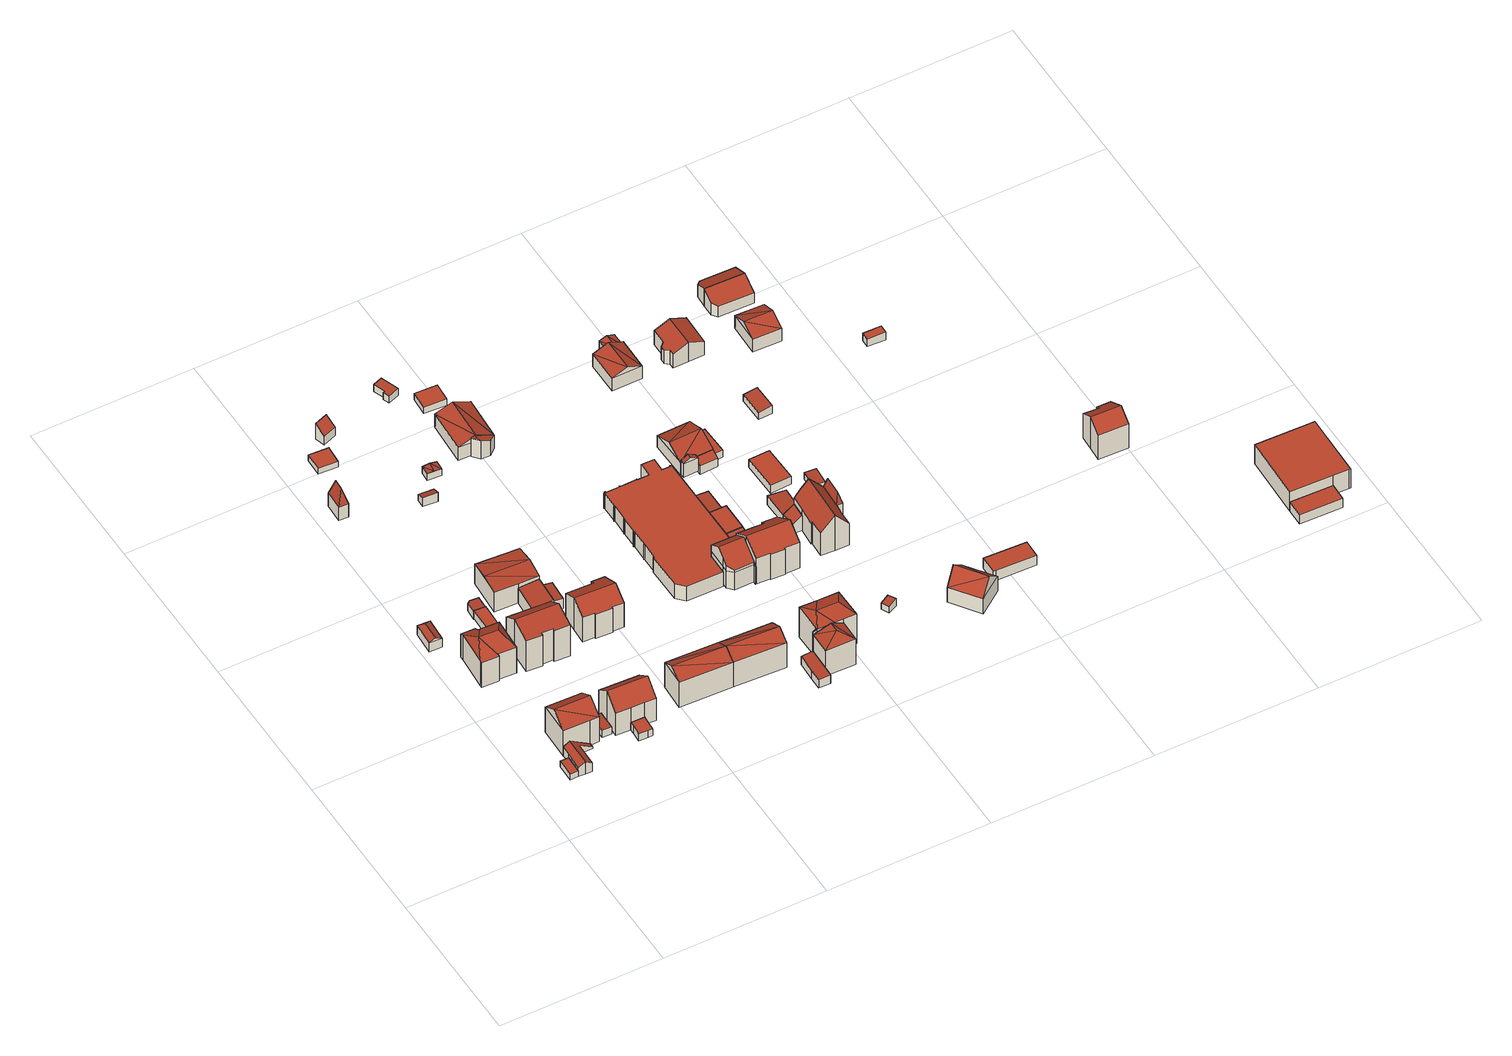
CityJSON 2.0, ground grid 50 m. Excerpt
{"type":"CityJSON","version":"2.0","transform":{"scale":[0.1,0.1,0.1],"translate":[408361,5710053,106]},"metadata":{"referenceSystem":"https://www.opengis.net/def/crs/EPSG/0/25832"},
"CityObjects":{
"building1":{"type":"Building","attributes":{"Gemeindeschluessel":"05978036","Geometrietyp2DReferenz":"3000","function":"31001_2460","roofType":"1000","measuredHeight":2.02},"geometry":[{"type":"MultiSurface","lod":"2","boundaries":[[[0,1,2,3]],[[1,4,5,2]],[[4,6,7,5]],[[6,0,3,7]],[[6,4,1,0]],[[3,2,5,7]]],"semantics":{"surfaces":[{"type":"WallSurface"},{"type":"RoofSurface"},{"type":"GroundSurface"}],"values":[0,0,0,0,1,2]}}]},
"building2":{"type":"Building","attributes":{"Gemeindeschluessel":"05978036","Geometrietyp2DReferenz":"3000","function":"31001_9998","roofType":"3100","measuredHeight":4.58},"geometry":[{"type":"MultiSurface","lod":"2","boundaries":[[[8,9,10,11]],[[9,12,13,10]],[[12,14,7,13]],[[14,15,5,7]],[[15,16,17,5]],[[16,18,19,17]],[[18,20,21,19]],[[20,22,23,21]],[[22,8,11,23]],[[18,16,15,14,12]],[[12,9,8,22,20,18]],[[11,10,13,7,5,17,19,21,23]]],"semantics":{"surfaces":[{"type":"WallSurface"},{"type":"RoofSurface"},{"type":"GroundSurface"}],"values":[0,0,0,0,0,0,0,0,0,1,1,2]}}]},
"building3":{"type":"Building","attributes":{"Gemeindeschluessel":"05978036","Geometrietyp2DReferenz":"3000","function":"31001_2460","roofType":"5000","measuredHeight":4.33},"geometry":[{"type":"MultiSurface","lod":"2","boundaries":[[[24,25,26,27]],[[25,28,29,26]],[[28,30,31,29]],[[30,24,27,31]],[[28,25,32]],[[24,30,33]],[[25,24,33,32]],[[30,28,32,33]],[[27,26,29,31]]],"semantics":{"surfaces":[{"type":"WallSurface"},{"type":"RoofSurface"},{"type":"GroundSurface"}],"values":[0,0,0,0,1,0,1,1,2]}}]},
"building4":{"type":"Building","attributes":{"Gemeindeschluessel":"05978036","Geometrietyp2DReferenz":"3000","function":"31001_1100","roofType":"5000","measuredHeight":12.83},"geometry":[{"type":"MultiSurface","lod":"2","boundaries":[[[34,35,36,37]],[[35,38,39,36]],[[38,40,41,39]],[[40,42,43,41]],[[42,34,37,43]],[[44,35,34,45]],[[45,38,44]],[[38,45,42,40]],[[35,44,38]],[[42,45,34]],[[37,36,39,41,43]]],"semantics":{"surfaces":[{"type":"WallSurface"},{"type":"RoofSurface"},{"type":"GroundSurface"}],"values":[0,0,0,0,0,1,1,1,0,0,2]}}]},
"building5":{"type":"Building","attributes":{"Gemeindeschluessel":"05978036","Geometrietyp2DReferenz":"3000","function":"31001_1000","roofType":"3200","measuredHeight":12.86},"geometry":[{"type":"MultiSurface","lod":"2","boundaries":[[[46,47,48,49]],[[47,50,51,48]],[[50,52,53,51]],[[52,54,55,53]],[[54,56,57,55]],[[56,58,59,57]],[[58,60,61,59]],[[60,62,63,61]],[[62,64,65,63]],[[64,66,67,65]],[[66,68,69,67]],[[68,46,49,69]],[[60,58,70]],[[47,46,71]],[[58,56,71,70]],[[56,54,52,50,47,71]],[[64,62,60,70,71]],[[46,68,66,64,71]],[[49,48,51,53,55,57,59,61,63,65,67,69]]],"semantics":{"surfaces":[{"type":"WallSurface"},{"type":"RoofSurface"},{"type":"GroundSurface"}],"values":[0,0,0,0,0,0,0,0,0,0,0,0,1,1,1,1,1,1,2]}}]},
"building6":{"type":"Building","attributes":{"Gemeindeschluessel":"05978036","Geometrietyp2DReferenz":"3000","function":"31001_2460","roofType":"2100","measuredHeight":2.88},"geometry":[{"type":"MultiSurface","lod":"2","boundaries":[[[72,73,74,75]],[[73,76,77,74]],[[76,78,79,77]],[[78,72,75,79]],[[78,76,73,72]],[[75,74,77,79]]],"semantics":{"surfaces":[{"type":"WallSurface"},{"type":"RoofSurface"},{"type":"GroundSurface"}],"values":[0,0,0,0,1,2]}}]},
"building7":{"type":"Building","attributes":{"Gemeindeschluessel":"05978036","Geometrietyp2DReferenz":"3000","function":"31001_2460","roofType":"2100","measuredHeight":3.14},"geometry":[{"type":"MultiSurface","lod":"2","boundaries":[[[80,81,82,83]],[[81,84,85,82]],[[84,86,87,85]],[[86,80,83,87]],[[86,84,81,80]],[[83,82,85,87]]],"semantics":{"surfaces":[{"type":"WallSurface"},{"type":"RoofSurface"},{"type":"GroundSurface"}],"values":[0,0,0,0,1,2]}}]},
"building8":{"type":"Building","attributes":{"Gemeindeschluessel":"05978036","Geometrietyp2DReferenz":"3000","function":"31001_1000"},"children":["building8-1","building8-2"]},
"building8-1":{"type":"BuildingPart","attributes":{"roofType":"2100","measuredHeight":2.75},"parents":["building8"],"geometry":[{"type":"MultiSurface","lod":"2","boundaries":[[[88,89,90,91]],[[89,92,93,90]],[[92,94,95,93]],[[94,96,97,95]],[[96,98,99,97]],[[98,100,101,99]],[[100,98,96,94,92,89,88]],[[91,90,93,95,97,99,101]],[[91,101,100,88]]],"semantics":{"surfaces":[{"type":"WallSurface"},{"type":"RoofSurface"},{"type":"GroundSurface"},{"type":"ClosureSurface"}],"values":[0,0,0,0,0,0,1,2,3]}}]},
"building8-2":{"type":"BuildingPart","attributes":{"roofType":"3100","measuredHeight":12.46},"parents":["building8"],"geometry":[{"type":"MultiSurface","lod":"2","boundaries":[[[102,101,100]],[[102,103,104,101]],[[103,105,106,104]],[[105,107,108,106]],[[107,109,110,108]],[[109,111,112,110]],[[111,113,114,112]],[[113,115,91,114]],[[115,88,91]],[[111,109,107,105]],[[105,103,102,115,113,111]],[[101,104,106,108,110,112,114,91]],[[102,100,88,115]],[[100,101,91,88]]],"semantics":{"surfaces":[{"type":"WallSurface"},{"type":"RoofSurface"},{"type":"GroundSurface"},{"type":"ClosureSurface"}],"values":[0,0,0,0,0,0,0,0,0,1,1,2,0,3]}}]},
"building9":{"type":"Building","attributes":{"Gemeindeschluessel":"05978036","Geometrietyp2DReferenz":"3000","function":"31001_1310","roofType":"2100","measuredHeight":2.87},"geometry":[{"type":"MultiSurface","lod":"2","boundaries":[[[116,117,118,119]],[[117,120,121,118]],[[120,122,123,121]],[[122,124,125,123]],[[124,116,119,125]],[[124,122,120,117,116]],[[119,118,121,123,125]]],"semantics":{"surfaces":[{"type":"WallSurface"},{"type":"RoofSurface"},{"type":"GroundSurface"}],"values":[0,0,0,0,0,1,2]}}]},
"building10":{"type":"Building","attributes":{"Geometrietyp2DReferenz":"3000","Gemeindeschluessel":"05978036","function":"31001_1000","roofType":"3100","measuredHeight":13.6},"geometry":[{"type":"MultiSurface","lod":"2","boundaries":[[[126,127,128,129]],[[127,130,131,128]],[[130,132,133,131]],[[132,134,135,133]],[[134,136,137,135]],[[136,138,139,137]],[[138,140,141,139]],[[140,142,143,141]],[[142,144,145,143]],[[144,126,129,145]],[[140,138,136,134]],[[134,132,130,127,126,144,142,140]],[[129,128,131,133,135,137,139,141,143,145]]],"semantics":{"surfaces":[{"type":"WallSurface"},{"type":"RoofSurface"},{"type":"GroundSurface"}],"values":[0,0,0,0,0,0,0,0,0,0,1,1,2]}}]},
"building11":{"type":"Building","attributes":{"Gemeindeschluessel":"05978036","Geometrietyp2DReferenz":"3000","function":"31001_2460","roofType":"5000","measuredHeight":10.35},"geometry":[{"type":"MultiSurface","lod":"2","boundaries":[[[146,147,148,149]],[[147,150,151,148]],[[150,152,153,151]],[[152,154,155,153]],[[154,146,149,155]],[[156,150,157]],[[156,152,150]],[[152,156,154]],[[157,150,147]],[[156,157,147,146]],[[156,146,154]],[[149,148,151,153,155]]],"semantics":{"surfaces":[{"type":"WallSurface"},{"type":"RoofSurface"},{"type":"GroundSurface"}],"values":[0,0,0,0,0,1,1,1,1,1,1,2]}}]},
"building12":{"type":"Building","attributes":{"Gemeindeschluessel":"05978036","Geometrietyp2DReferenz":"3000","function":"31001_1000"},"children":["building12-1","building12-2"]},
"building12-1":{"type":"BuildingPart","attributes":{"roofType":"2100","measuredHeight":6.14},"parents":["building12"],"geometry":[{"type":"MultiSurface","lod":"2","boundaries":[[[158,159,160,161]],[[159,162,163,160]],[[162,164,165,163]],[[164,166,167,165]],[[166,168,169,167]],[[166,164,162,159,158,168]],[[169,161,160,163,165,167]],[[161,169,168,158]]],"semantics":{"surfaces":[{"type":"WallSurface"},{"type":"RoofSurface"},{"type":"GroundSurface"},{"type":"ClosureSurface"}],"values":[0,0,0,0,0,1,2,3]}}]},
"building12-2":{"type":"BuildingPart","attributes":{"roofType":"3100","measuredHeight":8.41},"parents":["building12"],"geometry":[{"type":"MultiSurface","lod":"2","boundaries":[[[170,171,172,173]],[[171,174,158,161,172]],[[175,176,177,169,168]],[[176,178,179,177]],[[178,170,173,179]],[[178,180,170]],[[178,181,180]],[[174,182,180,181]],[[181,176,175,174]],[[171,182,174]],[[170,180,182,171]],[[181,178,176]],[[173,172,161,169,177,179]],[[168,158,174,175]],[[168,169,161,158]]],"semantics":{"surfaces":[{"type":"WallSurface"},{"type":"RoofSurface"},{"type":"GroundSurface"},{"type":"ClosureSurface"}],"values":[0,0,0,0,0,1,1,1,1,0,0,0,2,0,3]}}]},
"building13":{"type":"Building","attributes":{"Gemeindeschluessel":"05978036","Geometrietyp2DReferenz":"3000","function":"31001_2460","roofType":"1000","measuredHeight":2.1},"geometry":[{"type":"MultiSurface","lod":"2","boundaries":[[[183,184,185,186]],[[184,187,188,185]],[[187,189,190,188]],[[189,183,186,190]],[[189,187,184,183]],[[186,185,188,190]]],"semantics":{"surfaces":[{"type":"WallSurface"},{"type":"RoofSurface"},{"type":"GroundSurface"}],"values":[0,0,0,0,1,2]}}]},
"building14":{"type":"Building","attributes":{"Gemeindeschluessel":"05978036","Geometrietyp2DReferenz":"3000","function":"31001_2460","roofType":"2100","measuredHeight":4.19},"geometry":[{"type":"MultiSurface","lod":"2","boundaries":[[[191,192,193,194]],[[192,195,196,193]],[[195,197,198,196]],[[197,191,194,198]],[[197,195,192,191]],[[194,193,196,198]]],"semantics":{"surfaces":[{"type":"WallSurface"},{"type":"RoofSurface"},{"type":"GroundSurface"}],"values":[0,0,0,0,1,2]}}]},
"building15":{"type":"Building","attributes":{"Gemeindeschluessel":"05978036","Geometrietyp2DReferenz":"3000","function":"31001_1000","roofType":"3100","measuredHeight":12.16},"geometry":[{"type":"MultiSurface","lod":"2","boundaries":[[[199,200,201,202]],[[200,203,204,201]],[[203,205,206,204]],[[205,207,208,206]],[[207,209,210,208]],[[209,211,212,210]],[[211,213,214,212]],[[213,215,216,214]],[[215,217,218,216]],[[217,219,220,218]],[[219,221,222,220]],[[221,199,202,222]],[[217,215,213,211,209,207,205,203]],[[203,200,199,221,219,217]],[[202,201,204,206,208,210,212,214,216,218,220,222]]],"semantics":{"surfaces":[{"type":"WallSurface"},{"type":"RoofSurface"},{"type":"GroundSurface"}],"values":[0,0,0,0,0,0,0,0,0,0,0,0,1,1,2]}}]},
"building16":{"type":"Building","attributes":{"Gemeindeschluessel":"05978036","Geometrietyp2DReferenz":"3000","function":"31001_1000","roofType":"3100","measuredHeight":11.8},"geometry":[{"type":"MultiSurface","lod":"2","boundaries":[[[223,224,225,226]],[[224,227,228,225]],[[227,229,230,228]],[[229,223,226,230]],[[227,224,231]],[[223,229,232]],[[223,231,224]],[[231,223,232]],[[232,227,231]],[[227,232,229]],[[226,225,228,230]]],"semantics":{"surfaces":[{"type":"WallSurface"},{"type":"RoofSurface"},{"type":"GroundSurface"}],"values":[0,0,0,0,0,0,1,1,1,1,2]}}]},
"building17":{"type":"Building","attributes":{"Gemeindeschluessel":"05978036","Geometrietyp2DReferenz":"3000","function":"31001_1310","roofType":"2100","measuredHeight":6.04},"geometry":[{"type":"MultiSurface","lod":"2","boundaries":[[[233,234,235,236]],[[234,237,238,235]],[[237,239,240,238]],[[239,233,236,240]],[[239,237,234,233]],[[236,235,238,240]]],"semantics":{"surfaces":[{"type":"WallSurface"},{"type":"RoofSurface"},{"type":"GroundSurface"}],"values":[0,0,0,0,1,2]}}]},
"building18":{"type":"Building","attributes":{"Gemeindeschluessel":"05978036","Geometrietyp2DReferenz":"3000","function":"31001_1310","roofType":"2100","measuredHeight":3.27},"geometry":[{"type":"MultiSurface","lod":"2","boundaries":[[[241,242,243,244]],[[242,245,246,243]],[[245,247,248,246]],[[247,241,244,248]],[[247,245,242,241]],[[244,243,246,248]]],"semantics":{"surfaces":[{"type":"WallSurface"},{"type":"RoofSurface"},{"type":"GroundSurface"}],"values":[0,0,0,0,1,2]}}]},
"building19":{"type":"Building","attributes":{"Gemeindeschluessel":"05978036","Geometrietyp2DReferenz":"3000","function":"31001_1310","roofType":"3100","measuredHeight":2.89},"geometry":[{"type":"MultiSurface","lod":"2","boundaries":[[[249,250,251,252]],[[250,253,254,251]],[[253,255,256,254]],[[255,249,252,256]],[[253,250,257]],[[249,255,258]],[[258,250,249]],[[250,258,257]],[[255,257,258]],[[257,255,253]],[[252,251,254,256]]],"semantics":{"surfaces":[{"type":"WallSurface"},{"type":"RoofSurface"},{"type":"GroundSurface"}],"values":[0,0,0,0,0,0,1,1,1,1,2]}}]},
"building20":{"type":"Building","attributes":{"Gemeindeschluessel":"05978036","Geometrietyp2DReferenz":"3000","function":"31001_1000","roofType":"3100","measuredHeight":11.84},"geometry":[{"type":"MultiSurface","lod":"2","boundaries":[[[224,259,260,225]],[[259,261,262,260]],[[261,227,228,262]],[[227,224,225,228]],[[261,259,263]],[[224,227,231]],[[224,263,259]],[[263,224,231]],[[231,261,263]],[[261,231,227]],[[225,260,262,228]]],"semantics":{"surfaces":[{"type":"WallSurface"},{"type":"RoofSurface"},{"type":"GroundSurface"}],"values":[0,0,0,0,0,0,1,1,1,1,2]}}]},
"building21":{"type":"Building","attributes":{"Gemeindeschluessel":"05978036","Geometrietyp2DReferenz":"3000","function":"31001_2460","roofType":"2100","measuredHeight":2.76},"geometry":[{"type":"MultiSurface","lod":"2","boundaries":[[[264,265,266,267]],[[265,268,269,266]],[[268,270,271,269]],[[270,272,273,271]],[[272,274,275,273]],[[274,264,267,275]],[[274,272,270,268,265,264]],[[267,266,269,271,273,275]]],"semantics":{"surfaces":[{"type":"WallSurface"},{"type":"RoofSurface"},{"type":"GroundSurface"}],"values":[0,0,0,0,0,0,1,2]}}]},
"building22":{"type":"Building","attributes":{"Gemeindeschluessel":"05978036","Geometrietyp2DReferenz":"3000","function":"31001_2460","roofType":"2100","measuredHeight":3.27},"geometry":[{"type":"MultiSurface","lod":"2","boundaries":[[[276,277,278,279]],[[277,280,281,278]],[[280,282,283,281]],[[282,284,285,283]],[[284,286,287,285]],[[286,288,289,287]],[[288,290,291,289]],[[290,276,279,291]],[[290,288,286,284,282,280,277,276]],[[279,278,281,283,285,287,289,291]]],"semantics":{"surfaces":[{"type":"WallSurface"},{"type":"RoofSurface"},{"type":"GroundSurface"}],"values":[0,0,0,0,0,0,0,0,1,2]}}]},
"building23":{"type":"Building","attributes":{"Gemeindeschluessel":"05978036","Geometrietyp2DReferenz":"3000","function":"31001_1000"},"children":["building23-1","building23-2"]},
"building23-1":{"type":"BuildingPart","attributes":{"roofType":"5000","measuredHeight":7.23},"parents":["building23"],"geometry":[{"type":"MultiSurface","lod":"2","boundaries":[[[292,293,294,295]],[[293,296,297,294]],[[296,298,299,300,301,297]],[[302,303,304,305]],[[303,292,295,304]],[[292,303,302,306,307,308,293]],[[308,307,298,296]],[[296,293,308]],[[295,294,297,301,305,304]],[[309,299,298]],[[302,305,301,300,310]],[[310,300,299,309]],[[298,307,309]],[[310,306,302]],[[309,307,306,310]]],"semantics":{"surfaces":[{"type":"WallSurface"},{"type":"RoofSurface"},{"type":"GroundSurface"},{"type":"ClosureSurface"}],"values":[0,0,0,0,0,1,1,0,2,0,3,3,0,0,3]}}]},
"building23-2":{"type":"BuildingPart","attributes":{"roofType":"3100","measuredHeight":7.26},"parents":["building23"],"geometry":[{"type":"MultiSurface","lod":"2","boundaries":[[[311,312,313,314]],[[312,315,316,313]],[[315,317,318,316]],[[317,319,302,305,318]],[[300,320,321,301]],[[320,311,314,321]],[[311,322,323]],[[322,311,320,299,309,307]],[[323,319,317,315,312]],[[319,323,322]],[[300,299,320]],[[311,323,312]],[[314,313,316,318,305,301,321]],[[310,302,319,306]],[[301,305,302,310,300]],[[322,307,306,319]],[[309,299,300,310]],[[307,309,310,306]]],"semantics":{"surfaces":[{"type":"WallSurface"},{"type":"RoofSurface"},{"type":"GroundSurface"},{"type":"ClosureSurface"}],"values":[0,0,0,0,0,0,1,1,1,1,0,0,2,0,3,0,3,3]}}]},
"building24":{"type":"Building","attributes":{"Gemeindeschluessel":"05978036","Geometrietyp2DReferenz":"3000","function":"31001_2460","roofType":"1000","measuredHeight":2.42},"geometry":[{"type":"MultiSurface","lod":"2","boundaries":[[[324,325,326,327]],[[325,328,329,326]],[[328,330,331,329]],[[330,324,327,331]],[[330,328,325,324]],[[327,326,329,331]]],"semantics":{"surfaces":[{"type":"WallSurface"},{"type":"RoofSurface"},{"type":"GroundSurface"}],"values":[0,0,0,0,1,2]}}]},
"building25":{"type":"Building","attributes":{"Gemeindeschluessel":"05978036","Geometrietyp2DReferenz":"3000","function":"31001_1000","roofType":"5000","measuredHeight":11.35},"geometry":[{"type":"MultiSurface","lod":"2","boundaries":[[[332,333,334,335]],[[333,336,337,334]],[[336,338,339,337]],[[338,332,335,339]],[[336,333,340]],[[332,338,341]],[[341,333,332]],[[333,341,340]],[[338,340,341]],[[340,338,336]],[[335,334,337,339]]],"semantics":{"surfaces":[{"type":"WallSurface"},{"type":"RoofSurface"},{"type":"GroundSurface"}],"values":[0,0,0,0,1,0,1,1,1,1,2]}}]},
"building26":{"type":"Building","attributes":{"Gemeindeschluessel":"05978036","Geometrietyp2DReferenz":"3000","function":"31001_1000","roofType":"3200","measuredHeight":13.07},"geometry":[{"type":"MultiSurface","lod":"2","boundaries":[[[342,343,285,287]],[[343,344,345,285]],[[344,346,347,345]],[[346,348,349,347]],[[348,350,351,349]],[[350,352,353,351]],[[352,354,355,353]],[[354,356,357,355]],[[356,358,359,357]],[[358,342,287,359]],[[352,350,360]],[[346,344,343,342,358,361]],[[350,348,361,360]],[[348,346,361]],[[356,354,352,360,361]],[[358,356,361]],[[287,285,345,347,349,351,353,355,357,359]]],"semantics":{"surfaces":[{"type":"WallSurface"},{"type":"RoofSurface"},{"type":"GroundSurface"}],"values":[0,0,0,0,0,0,0,0,0,0,1,1,1,1,1,1,2]}}]},
"building27":{"type":"Building","attributes":{"Gemeindeschluessel":"05978036","Geometrietyp2DReferenz":"3000","function":"31001_2000","roofType":"1000","measuredHeight":5.63},"geometry":[{"type":"MultiSurface","lod":"2","boundaries":[[[362,363,364,365]],[[363,366,367,364]],[[366,368,369,367]],[[368,370,371,369]],[[370,372,373,371]],[[372,374,375,373]],[[374,376,377,375]],[[376,378,379,377]],[[378,380,381,379]],[[380,382,383,381]],[[382,384,385,383]],[[384,386,387,385]],[[386,388,389,387]],[[388,390,391,389]],[[390,392,393,391]],[[392,394,395,393]],[[394,396,397,395]],[[396,398,399,397]],[[398,400,401,399]],[[400,402,403,401]],[[402,404,405,403]],[[404,406,407,405]],[[406,408,409,407]],[[408,410,411,409]],[[410,412,413,411]],[[412,414,415,413]],[[414,416,417,415]],[[416,418,419,417]],[[418,420,421,419]],[[420,422,423,421]],[[422,424,425,423]],[[424,426,427,425]],[[426,428,429,427]],[[428,430,431,429]],[[430,432,433,431]],[[432,434,435,433]],[[434,436,437,435]],[[436,438,439,437]],[[438,440,441,439]],[[440,442,443,441]],[[442,444,445,443]],[[444,446,447,445]],[[446,448,449,447]],[[448,450,451,449]],[[450,452,453,451]],[[452,454,455,453]],[[454,456,457,455]],[[456,458,459,457]],[[458,460,461,459]],[[460,462,463,461]],[[462,362,365,463]],[[462,460,458,456,454,452,450,448,446,444,442,440,438,436,434,432,430,428,426,424,422,420,418,416,414,412,410,408,406,404,402,400,398,396,394,392,390,388,386,384,382,380,378,376,374,372,370,368,366,363,362]],[[365,364,367,369,371,373,375,377,379,381,383,385,387,389,391,393,395,397,399,401,403,405,407,409,411,413,415,417,419,421,423,425,427,429,431,433,435,437,439,441,443,445,447,449,451,453,455,457,459,461,463]]],"semantics":{"surfaces":[{"type":"WallSurface"},{"type":"RoofSurface"},{"type":"GroundSurface"}],"values":[0,0,0,0,0,0,0,0,0,0,0,0,0,0,0,0,0,0,0,0,0,0,0,0,0,0,0,0,0,0,0,0,0,0,0,0,0,0,0,0,0,0,0,0,0,0,0,0,0,0,0,1,2]}}]},
"building28":{"type":"Building","attributes":{"Gemeindeschluessel":"05978036","Geometrietyp2DReferenz":"3000","function":"31001_1000","roofType":"5000","measuredHeight":12.03},"geometry":[{"type":"MultiSurface","lod":"2","boundaries":[[[464,465,466,467]],[[465,468,469,466]],[[468,470,471,469]],[[470,472,473,471]],[[472,474,475,473]],[[474,476,477,475]],[[476,478,479,477]],[[478,464,467,479]],[[480,481,482,483]],[[465,480,483,484,485,486,487,468]],[[468,487,470]],[[470,487,486,472]],[[472,486,485,474]],[[474,485,484,476]],[[476,484,483,482,478]],[[478,482,481,464]],[[464,481,480,465]],[[467,466,469,471,473,475,477,479]]],"semantics":{"surfaces":[{"type":"WallSurface"},{"type":"RoofSurface"},{"type":"GroundSurface"}],"values":[0,0,0,0,0,0,0,0,1,1,0,0,0,0,0,0,0,2]}}]},
"building29":{"type":"Building","attributes":{"Gemeindeschluessel":"05978036","Geometrietyp2DReferenz":"3000","function":"31001_2000","roofType":"1000","measuredHeight":4.66},"geometry":[{"type":"MultiSurface","lod":"2","boundaries":[[[488,489,490,491]],[[489,492,493,490]],[[492,494,495,493]],[[494,488,491,495]],[[494,492,489,488]],[[491,490,493,495]]],"semantics":{"surfaces":[{"type":"WallSurface"},{"type":"RoofSurface"},{"type":"GroundSurface"}],"values":[0,0,0,0,1,2]}}]},
"building30":{"type":"Building","attributes":{"Gemeindeschluessel":"05978036","Geometrietyp2DReferenz":"3000","function":"31001_1000","roofType":"3100","measuredHeight":13.69},"geometry":[{"type":"MultiSurface","lod":"2","boundaries":[[[496,497,498,499]],[[497,500,501,498]],[[500,502,466,501]],[[502,503,504,466]],[[503,505,467,504]],[[505,506,507,467]],[[506,508,509,507]],[[508,510,511,509]],[[510,512,513,511]],[[512,514,515,513]],[[514,516,517,515]],[[516,518,519,517]],[[518,496,499,519]],[[514,512,510,508,506,505,503]],[[503,502,500,497,496,518,516,514]],[[499,498,501,466,504,467,507,509,511,513,515,517,519]]],"semantics":{"surfaces":[{"type":"WallSurface"},{"type":"RoofSurface"},{"type":"GroundSurface"}],"values":[0,0,0,0,0,0,0,0,0,0,0,0,0,1,1,2]}}]},
"building31":{"type":"Building","attributes":{"Gemeindeschluessel":"05978036","Geometrietyp2DReferenz":"3000","function":"31001_2460","roofType":"1000","measuredHeight":5.12},"geometry":[{"type":"MultiSurface","lod":"2","boundaries":[[[520,521,522,523]],[[521,524,525,522]],[[524,526,527,525]],[[526,520,523,527]],[[526,524,521,520]],[[523,522,525,527]]],"semantics":{"surfaces":[{"type":"WallSurface"},{"type":"RoofSurface"},{"type":"GroundSurface"}],"values":[0,0,0,0,1,2]}}]},
"building32":{"type":"Building","attributes":{"Gemeindeschluessel":"05978036","Geometrietyp2DReferenz":"3000","function":"31001_2460","roofType":"2100","measuredHeight":2.84},"geometry":[{"type":"MultiSurface","lod":"2","boundaries":[[[528,529,530,531]],[[529,532,533,530]],[[532,534,535,533]],[[534,536,537,535]],[[536,538,539,537]],[[538,528,531,539]],[[538,536,534,532,529,528]],[[531,530,533,535,537,539]]],"semantics":{"surfaces":[{"type":"WallSurface"},{"type":"RoofSurface"},{"type":"GroundSurface"}],"values":[0,0,0,0,0,0,1,2]}}]},
"building33":{"type":"Building","attributes":{"Gemeindeschluessel":"05978036","Geometrietyp2DReferenz":"3000","function":"31001_2000","roofType":"2100","measuredHeight":2.8},"geometry":[{"type":"MultiSurface","lod":"2","boundaries":[[[540,541,542,543]],[[541,544,545,542]],[[544,546,547,545]],[[546,540,543,547]],[[546,544,541,540]],[[543,542,545,547]]],"semantics":{"surfaces":[{"type":"WallSurface"},{"type":"RoofSurface"},{"type":"GroundSurface"}],"values":[0,0,0,0,1,2]}}]},
"building34":{"type":"Building","attributes":{"Gemeindeschluessel":"05978036","Geometrietyp2DReferenz":"3000","function":"51009_1610","roofType":"3100","measuredHeight":6.44},"geometry":[{"type":"MultiSurface","lod":"2","boundaries":[[[548,549,550,551]],[[549,552,553,550]],[[552,554,555,553]],[[554,548,551,555]],[[552,549,556]],[[548,554,557]],[[549,548,557,556]],[[554,552,556,557]],[[551,550,553,555]]],"semantics":{"surfaces":[{"type":"WallSurface"},{"type":"RoofSurface"},{"type":"GroundSurface"}],"values":[0,0,0,0,0,0,1,1,2]}}]},
"building35":{"type":"Building","attributes":{"Gemeindeschluessel":"05978036","Geometrietyp2DReferenz":"3000","function":"31001_1000","roofType":"2100","measuredHeight":5.65},"geometry":[{"type":"MultiSurface","lod":"2","boundaries":[[[558,559,560,561]],[[559,562,563,560]],[[562,564,565,563]],[[564,558,561,565]],[[564,562,559,558]],[[561,560,563,565]]],"semantics":{"surfaces":[{"type":"WallSurface"},{"type":"RoofSurface"},{"type":"GroundSurface"}],"values":[0,0,0,0,1,2]}}]},
"building36":{"type":"Building","attributes":{"Gemeindeschluessel":"05978036","Geometrietyp2DReferenz":"3000","function":"31001_1000"},"children":["building36-1","building36-2"]},
"building36-1":{"type":"BuildingPart","attributes":{"roofType":"3100","measuredHeight":6.99},"parents":["building36"],"geometry":[{"type":"MultiSurface","lod":"2","boundaries":[[[566,567,568,569]],[[567,570,571,568]],[[570,572,573,571]],[[572,574,575,573]],[[574,576,577,575]],[[576,578,579,577]],[[567,566,578,576,580]],[[580,581,567]],[[581,580,582,572]],[[581,572,570]],[[572,582,574]],[[574,582,580,576]],[[567,581,570]],[[579,569,568,571,573,575,577]],[[569,579,578,566]]],"semantics":{"surfaces":[{"type":"WallSurface"},{"type":"RoofSurface"},{"type":"GroundSurface"},{"type":"ClosureSurface"}],"values":[0,0,0,0,0,0,1,1,1,1,0,0,0,2,3]}}]},
"building36-2":{"type":"BuildingPart","attributes":{"roofType":"2100","measuredHeight":4.35},"parents":["building36"],"geometry":[{"type":"MultiSurface","lod":"2","boundaries":[[[583,584,579,578]],[[583,585,586,584]],[[585,587,588,586]],[[587,566,569,588]],[[587,585,583,578,566]],[[569,579,584,586,588]],[[578,579,569,566]]],"semantics":{"surfaces":[{"type":"WallSurface"},{"type":"RoofSurface"},{"type":"GroundSurface"},{"type":"ClosureSurface"}],"values":[0,0,0,0,1,2,3]}}]},
"building37":{"type":"Building","attributes":{"Gemeindeschluessel":"05978036","Geometrietyp2DReferenz":"3000","function":"31001_9998","roofType":"2100","measuredHeight":3.42},"geometry":[{"type":"MultiSurface","lod":"2","boundaries":[[[589,590,591,592]],[[590,593,594,591]],[[593,595,596,594]],[[595,597,598,596]],[[597,589,592,598]],[[597,595,593,590,589]],[[592,591,594,596,598]]],"semantics":{"surfaces":[{"type":"WallSurface"},{"type":"RoofSurface"},{"type":"GroundSurface"}],"values":[0,0,0,0,0,1,2]}}]},
"building38":{"type":"Building","attributes":{"Gemeindeschluessel":"05978036","Geometrietyp2DReferenz":"3000","function":"31001_1000"},"children":["building38-1","building38-2"]},
"building38-1":{"type":"BuildingPart","attributes":{"roofType":"5000","measuredHeight":11.68},"parents":["building38"],"geometry":[{"type":"MultiSurface","lod":"2","boundaries":[[[599,600,601,602]],[[600,603,604,601]],[[605,599,602,606]],[[603,600,607]],[[600,599,608,607]],[[599,605,608]],[[605,609,603,607,608]],[[602,601,604,610,606]],[[609,610,604,603]],[[606,610,609,605]]],"semantics":{"surfaces":[{"type":"WallSurface"},{"type":"RoofSurface"},{"type":"GroundSurface"},{"type":"ClosureSurface"}],"values":[0,0,0,1,1,1,1,2,3,3]}}]},
"building38-2":{"type":"BuildingPart","attributes":{"roofType":"3100","measuredHeight":13.33},"parents":["building38"],"geometry":[{"type":"MultiSurface","lod":"2","boundaries":[[[611,612,561,613]],[[612,614,565,561]],[[614,615,616,565]],[[615,617,618,616]],[[617,619,605,606,618]],[[620,621,622,604,603]],[[621,623,624,622]],[[623,625,626,624]],[[625,627,628,626]],[[627,629,630,628]],[[629,631,632,630]],[[631,611,613,632]],[[627,625,623,621,620,633,619,617]],[[617,615,614,612,611,631,629,627]],[[613,561,565,616,618,606,610,604,622,624,626,628,630,632]],[[609,605,619,633]],[[609,610,606,605]],[[620,603,609,633]],[[603,604,610,609]]],"semantics":{"surfaces":[{"type":"WallSurface"},{"type":"RoofSurface"},{"type":"GroundSurface"},{"type":"ClosureSurface"}],"values":[0,0,0,0,0,0,0,0,0,0,0,0,1,1,2,0,3,0,3]}}]},
"building39":{"type":"Building","attributes":{"Gemeindeschluessel":"05978036","Geometrietyp2DReferenz":"3000","function":"31001_2460","roofType":"1000","measuredHeight":2.54},"geometry":[{"type":"MultiSurface","lod":"2","boundaries":[[[634,635,636,637]],[[635,638,639,636]],[[638,640,641,639]],[[640,634,637,641]],[[640,638,635,634]],[[637,636,639,641]]],"semantics":{"surfaces":[{"type":"WallSurface"},{"type":"RoofSurface"},{"type":"GroundSurface"}],"values":[0,0,0,0,1,2]}}]},
"building40":{"type":"Building","attributes":{"Gemeindeschluessel":"05978036","Geometrietyp2DReferenz":"3000","function":"31001_1310","roofType":"1000","measuredHeight":2.85},"geometry":[{"type":"MultiSurface","lod":"2","boundaries":[[[642,643,644,645]],[[643,646,647,644]],[[646,648,649,647]],[[648,642,645,649]],[[648,646,643,642]],[[645,644,647,649]]],"semantics":{"surfaces":[{"type":"WallSurface"},{"type":"RoofSurface"},{"type":"GroundSurface"}],"values":[0,0,0,0,1,2]}}]},
"building41":{"type":"Building","attributes":{"Gemeindeschluessel":"05978036","Geometrietyp2DReferenz":"3000","function":"31001_1000"},"children":["building41-1","building41-2"]},
"building41-1":{"type":"BuildingPart","attributes":{"roofType":"3100","measuredHeight":4.24},"parents":["building41"],"geometry":[{"type":"MultiSurface","lod":"2","boundaries":[[[650,651,652,653]],[[651,654,655,652]],[[654,656,657,655]],[[654,651,658]],[[651,659,658]],[[659,651,650]],[[658,656,654]],[[656,658,659]],[[653,652,655,657]],[[653,657,656,650]],[[650,656,659]]],"semantics":{"surfaces":[{"type":"WallSurface"},{"type":"RoofSurface"},{"type":"GroundSurface"},{"type":"ClosureSurface"}],"values":[0,0,0,0,1,1,1,1,2,3,3]}}]},
"building41-2":{"type":"BuildingPart","attributes":{"roofType":"3100","measuredHeight":6.8},"parents":["building41"],"geometry":[{"type":"MultiSurface","lod":"2","boundaries":[[[660,661,662,663]],[[664,665,666,667]],[[665,660,663,666]],[[664,661,668]],[[660,665,669]],[[661,669,668]],[[669,661,660]],[[668,665,664]],[[665,668,669]],[[663,662,653,657,667,666]],[[667,657,656,659,650,653,662,661,664]],[[657,653,650,656]],[[656,650,659]]],"semantics":{"surfaces":[{"type":"WallSurface"},{"type":"RoofSurface"},{"type":"GroundSurface"},{"type":"ClosureSurface"}],"values":[0,0,0,0,0,1,1,1,1,2,0,3,3]}}]},
"building42":{"type":"Building","attributes":{"Gemeindeschluessel":"05978036","Geometrietyp2DReferenz":"3000","function":"31001_1000","roofType":"3100","measuredHeight":10.61},"geometry":[{"type":"MultiSurface","lod":"2","boundaries":[[[670,671,672,673]],[[671,674,675,672]],[[674,676,677,675]],[[676,670,673,677]],[[674,671,678]],[[670,676,679]],[[670,678,671]],[[678,670,679]],[[676,678,679]],[[678,676,674]],[[673,672,675,677]]],"semantics":{"surfaces":[{"type":"WallSurface"},{"type":"RoofSurface"},{"type":"GroundSurface"}],"values":[0,0,0,0,0,0,1,1,1,1,2]}}]},
"building43":{"type":"Building","attributes":{"Gemeindeschluessel":"05978036","Geometrietyp2DReferenz":"3000","function":"31001_2460","roofType":"2100","measuredHeight":2.72},"geometry":[{"type":"MultiSurface","lod":"2","boundaries":[[[680,681,682,683]],[[681,684,685,682]],[[684,686,687,685]],[[686,680,683,687]],[[686,684,681,680]],[[683,682,685,687]]],"semantics":{"surfaces":[{"type":"WallSurface"},{"type":"RoofSurface"},{"type":"GroundSurface"}],"values":[0,0,0,0,1,2]}}]},
"building44":{"type":"Building","attributes":{"Gemeindeschluessel":"05978036","Geometrietyp2DReferenz":"3000","function":"31001_2460","roofType":"2100","measuredHeight":3.17},"geometry":[{"type":"MultiSurface","lod":"2","boundaries":[[[688,689,690,691]],[[689,692,693,690]],[[692,694,695,693]],[[694,688,691,695]],[[694,692,689,688]],[[691,690,693,695]]],"semantics":{"surfaces":[{"type":"WallSurface"},{"type":"RoofSurface"},{"type":"GroundSurface"}],"values":[0,0,0,0,1,2]}}]},
"building45":{"type":"Building","attributes":{"Gemeindeschluessel":"05978036","Geometrietyp2DReferenz":"3000","function":"31001_1000","roofType":"3100","measuredHeight":7.46},"geometry":[{"type":"MultiSurface","lod":"2","boundaries":[[[696,697,698,699]],[[697,700,701,698]],[[700,702,703,701]],[[702,704,705,703]],[[704,706,707,705]],[[706,708,709,707]],[[708,710,711,709]],[[710,712,713,711]],[[712,714,715,713]],[[714,696,699,715]],[[710,708,706,704]],[[704,702,700,697,696,714,712,710]],[[699,698,701,703,705,707,709,711,713,715]]],"semantics":{"surfaces":[{"type":"WallSurface"},{"type":"RoofSurface"},{"type":"GroundSurface"}],"values":[0,0,0,0,0,0,0,0,0,0,1,1,2]}}]},
"building46":{"type":"Building","attributes":{"Gemeindeschluessel":"05978036","Geometrietyp2DReferenz":"3000","function":"31001_2000","roofType":"1000","measuredHeight":3.64},"geometry":[{"type":"MultiSurface","lod":"2","boundaries":[[[716,717,718,719]],[[717,720,721,718]],[[720,722,723,721]],[[722,724,725,723]],[[724,716,719,725]],[[724,722,720,717,716]],[[719,718,721,723,725]]],"semantics":{"surfaces":[{"type":"WallSurface"},{"type":"RoofSurface"},{"type":"GroundSurface"}],"values":[0,0,0,0,0,1,2]}}]},
"building47":{"type":"Building","attributes":{"Gemeindeschluessel":"05978036","Geometrietyp2DReferenz":"3000","function":"31001_1000","roofType":"3100","measuredHeight":7.14},"geometry":[{"type":"MultiSurface","lod":"2","boundaries":[[[726,727,728,729]],[[727,730,731,728]],[[730,732,733,731]],[[732,726,729,733]],[[730,727,734]],[[726,732,735]],[[726,734,727]],[[734,726,735]],[[735,730,734]],[[730,735,732]],[[729,728,731,733]]],"semantics":{"surfaces":[{"type":"WallSurface"},{"type":"RoofSurface"},{"type":"GroundSurface"}],"values":[0,0,0,0,0,0,1,1,1,1,2]}}]},
"building48":{"type":"Building","attributes":{"Gemeindeschluessel":"05978036","Geometrietyp2DReferenz":"3000","function":"31001_1000","roofType":"2100","measuredHeight":6.71},"geometry":[{"type":"MultiSurface","lod":"2","boundaries":[[[736,737,738,739]],[[737,740,741,738]],[[740,742,743,741]],[[742,744,745,743]],[[744,736,739,745]],[[744,742,740,737,736]],[[739,738,741,743,745]]],"semantics":{"surfaces":[{"type":"WallSurface"},{"type":"RoofSurface"},{"type":"GroundSurface"}],"values":[0,0,0,0,0,1,2]}}]},
"building49":{"type":"Building","attributes":{"Gemeindeschluessel":"05978036","Geometrietyp2DReferenz":"3000","function":"31001_1000","roofType":"2100","measuredHeight":6.67},"geometry":[{"type":"MultiSurface","lod":"2","boundaries":[[[746,747,748,738]],[[747,749,750,748]],[[749,751,752,750]],[[751,753,741,752]],[[753,746,738,741]],[[753,751,749,747,746]],[[738,748,750,752,741]]],"semantics":{"surfaces":[{"type":"WallSurface"},{"type":"RoofSurface"},{"type":"GroundSurface"}],"values":[0,0,0,0,0,1,2]}}]},
"building50":{"type":"Building","attributes":{"Gemeindeschluessel":"05978036","Geometrietyp2DReferenz":"3000","function":"31001_2500","roofType":"2100","measuredHeight":3},"geometry":[{"type":"MultiSurface","lod":"2","boundaries":[[[754,755,756,757]],[[755,758,759,756]],[[758,760,761,759]],[[760,754,757,761]],[[760,758,755,754]],[[757,756,759,761]]],"semantics":{"surfaces":[{"type":"WallSurface"},{"type":"RoofSurface"},{"type":"GroundSurface"}],"values":[0,0,0,0,1,2]}}]},
"building51":{"type":"Building","attributes":{"Gemeindeschluessel":"05978036","Geometrietyp2DReferenz":"3000","function":"31001_1100","roofType":"3100","measuredHeight":12.29},"geometry":[{"type":"MultiSurface","lod":"2","boundaries":[[[762,763,764,765]],[[763,766,767,764]],[[766,768,769,767]],[[768,770,771,769]],[[770,772,773,771]],[[772,774,775,773]],[[774,776,777,775]],[[776,762,765,777]],[[772,770,768,766]],[[766,763,762,776,774,772]],[[765,764,767,769,771,773,775,777]]],"semantics":{"surfaces":[{"type":"WallSurface"},{"type":"RoofSurface"},{"type":"GroundSurface"}],"values":[0,0,0,0,0,0,0,0,1,1,2]}}]},
"building52":{"type":"Building","attributes":{"Gemeindeschluessel":"05978036","Geometrietyp2DReferenz":"3000","function":"31001_2000"},"children":["building52-1","building52-2"]},
"building52-1":{"type":"BuildingPart","attributes":{"roofType":"1000","measuredHeight":3.39},"parents":["building52"],"geometry":[{"type":"MultiSurface","lod":"2","boundaries":[[[778,779,780,781]],[[782,783,784,785]],[[783,778,781,784]],[[783,782,779,778]],[[781,780,785,784]],[[785,780,779,782]]],"semantics":{"surfaces":[{"type":"WallSurface"},{"type":"RoofSurface"},{"type":"GroundSurface"},{"type":"ClosureSurface"}],"values":[0,0,0,1,2,3]}}]},
"building52-2":{"type":"BuildingPart","attributes":{"roofType":"1000","measuredHeight":7.21},"parents":["building52"],"geometry":[{"type":"MultiSurface","lod":"2","boundaries":[[[786,787,788,789]],[[787,790,782,785,788]],[[791,792,793,780,779]],[[792,794,795,793]],[[794,786,789,795]],[[794,792,791,790,787,786]],[[789,788,785,780,793,795]],[[779,782,790,791]],[[779,780,785,782]]],"semantics":{"surfaces":[{"type":"WallSurface"},{"type":"RoofSurface"},{"type":"GroundSurface"},{"type":"ClosureSurface"}],"values":[0,0,0,0,0,1,2,0,3]}}]}
},
"vertices":[
[96,162,64],[97,218,64],[97,218,44],[96,162,44],[123,218,64],[123,218,44],[121,162,64],[121,162,44],
[164,233,76],[162,160,76],[162,160,44],[164,233,44],[142,161,90],[142,161,44],[121,162,76],[123,218,76],[124,249,76],[124,249,44],[144,249,90],[144,249,44],[205,247,50],[205,247,44],[205,232,50],[205,232,44],
[9,761,71],[13,833,71],[13,833,38],[9,761,38],[51,831,71],[51,831,38],[47,759,71],[47,759,38],[31,818,82],[28,760,82],
[127,349,138],[236,346,138],[236,346,43],[127,349,43],[233,246,138],[233,246,43],[205,247,138],[205,247,43],[124,249,138],[124,249,43],[235,298,171],[126,301,171],
[63,583,138],[70,687,138],[70,687,41],[63,583,41],[70,701,129],[70,701,41],[114,699,129],[114,699,41],[113,684,138],[113,684,41],[120,684,138],[120,684,41],[176,680,138],[176,680,41],[169,576,138],[169,576,41],[115,580,138],[115,580,41],[115,577,137],[115,577,41],[115,573,134],[115,573,41],[63,576,134],[63,576,41],[145,630,170],[86,633,170],
[247,255,71],[249,316,67],[249,316,43],[247,255,43],[278,315,67],[278,315,43],[275,254,71],[275,254,43],
[170,737,67],[174,812,64],[174,812,36],[170,737,36],[209,810,64],[209,810,36],[205,735,67],[205,735,36],
[369,241,71],[368,226,70],[368,226,43],[369,241,43],[367,195,69],[367,195,43],[353,196,69],[353,196,43],[325,197,69],[325,197,43],[327,228,70],[327,228,43],[327,242,71],[327,242,43],
[327,242,127],[282,244,127],[282,244,43],[284,293,168],[284,293,43],[286,341,127],[286,341,43],[407,336,127],[407,336,43],[405,288,168],[405,288,43],[403,239,127],[403,239,43],[369,241,127],
[174,812,60],[176,847,58],[176,847,31],[174,812,31],[186,855,57],[186,855,31],[212,853,57],[212,853,31],[209,810,60],[209,810,31],
[278,570,158],[244,572,158],[244,572,39],[278,570,39],[243,566,156],[243,566,39],[195,569,156],[195,569,39],[199,637,175],[199,637,39],[202,687,138],[202,687,39],[332,679,138],[332,679,39],[329,630,175],[329,630,39],[325,562,156],[325,562,39],[278,564,156],[278,564,39],
[51,1318,65],[54,1378,65],[54,1378,15],[51,1318,15],[83,1376,65],[83,1376,15],[80,1323,65],[80,1323,15],[80,1316,65],[80,1316,15],[66,1331,119],[68,1363,119],
[371,807,87],[370,793,87],[370,793,25],[371,807,25],[366,727,87],[366,727,25],[366,721,87],[366,721,25],[303,725,83],[303,725,25],[308,810,83],[308,810,25],
[377,921,99],[372,827,99],[372,827,25],[377,921,25],[371,807,99],[308,810,99],[237,814,99],[237,814,25],[244,930,99],[244,930,25],[374,864,109],[240,872,109],[372,827,103],
[93,1553,33],[153,1549,33],[153,1549,12],[93,1553,12],[149,1492,33],[149,1492,12],[90,1496,33],[90,1496,12],
[370,793,77],[401,791,73],[401,791,35],[370,793,35],[397,725,73],[397,725,35],[366,727,77],[366,727,35],
[469,702,122],[509,700,122],[509,700,37],[469,702,37],[505,634,159],[505,634,37],[502,584,130],[502,584,37],[467,586,130],[467,586,37],[467,582,128],[467,582,37],[416,585,128],[416,585,37],[416,589,130],[416,589,37],[380,591,130],[380,591,37],[382,641,159],[382,641,37],[385,691,130],[385,691,37],[468,687,130],[468,687,37],
[483,334,138],[643,327,138],[643,327,44],[483,334,44],[640,243,138],[640,243,44],[479,250,138],[479,250,44],[642,285,162],[481,292,162],
[159,1582,42],[149,1612,71],[149,1612,11],[159,1582,11],[190,1626,71],[190,1626,11],[201,1597,42],[201,1597,11],
[317,1275,38],[315,1249,48],[315,1249,15],[317,1275,15],[270,1253,48],[270,1253,15],[271,1278,38],[271,1278,15],
[374,1358,38],[372,1328,38],[372,1328,13],[374,1358,13],[329,1331,38],[329,1331,13],[331,1361,38],[331,1361,13],[350,1329,41],[353,1360,41],
[803,319,138],[803,319,44],[799,235,138],[799,235,44],[801,277,162],
[371,1690,34],[400,1700,36],[400,1700,8],[371,1690,8],[420,1644,36],[420,1644,8],[386,1632,34],[386,1632,8],[379,1652,34],[379,1652,8],[384,1654,34],[384,1654,8],
[834,127,76],[835,165,76],[835,165,45],[834,127,45],[838,223,76],[838,223,45],[838,225,76],[838,225,45],[873,226,78],[873,226,45],[873,222,78],[873,222,45],[871,154,78],[871,154,45],[870,126,78],[870,126,45],
[523,1330,67],[494,1331,79],[494,1331,10],[523,1330,10],[476,1352,79],[476,1352,10],[477,1355,79],[477,1355,76],[477,1355,59],[477,1355,10],[544,1351,58],[544,1348,58],[544,1348,10],[544,1351,10],[541,1351,59],[489,1354,82],[488,1339,82],[480,1355,78],[540,1351,59],
[446,1494,59],[552,1488,59],[552,1488,10],[446,1494,10],[549,1447,59],[549,1447,10],[546,1393,59],[546,1393,10],[544,1351,59],[438,1357,59],[438,1357,10],[491,1354,82],[499,1491,82],
[449,1611,32],[518,1607,32],[518,1607,8],[449,1611,8],[514,1549,32],[514,1549,8],[446,1553,32],[446,1553,8],
[964,219,144],[962,151,144],[962,151,48],[964,219,48],[871,154,144],[871,154,48],[873,222,144],[873,222,48],[925,188,162],[926,220,162],
[873,222,149],[873,226,149],[884,226,158],[884,226,45],[883,316,158],[883,316,45],[938,314,158],[938,314,45],[1002,312,158],[1002,312,45],[1003,218,158],[1003,218,45],[964,219,158],[964,219,45],[939,220,158],[939,220,45],[884,222,158],[884,222,45],[975,266,176],[908,268,176],
[809,654,85],[808,590,85],[808,590,29],[809,654,29],[698,591,85],[698,591,29],[674,615,85],[674,615,29],[674,728,85],[674,728,29],[677,728,85],[677,728,29],[677,780,85],[677,780,29],[675,780,85],[675,780,29],[675,782,85],[675,782,29],[677,782,85],[677,782,29],[678,833,85],[678,833,29],[676,833,85],[676,833,29],[675,836,85],[675,836,29],[678,836,85],[678,836,29],[678,887,85],[678,887,29],[676,887,85],[676,887,29],[676,890,85],[676,890,29],[678,890,85],[678,890,29],[679,941,85],[679,941,29],[676,941,85],[676,941,29],[676,943,85],[676,943,29],[679,944,85],[679,944,29],[679,995,85],[679,995,29],[677,995,85],[677,995,29],[677,997,85],[677,997,29],[679,997,85],[679,997,29],[679,998,85],[679,998,29],[681,998,85],[681,998,29],[681,1001,85],[681,1001,29],[683,1001,85],[683,1001,29],[683,998,85],[683,998,29],[725,998,85],[725,998,29],[726,1000,85],[726,1000,29],[728,1000,85],[728,1000,29],[728,998,85],[728,998,29],[777,998,85],[777,998,29],[777,1000,85],[777,1000,29],[779,1000,85],[779,1000,29],[779,997,85],[779,997,29],[815,997,85],[815,997,29],[815,1040,85],[815,1040,29],[855,1040,85],[855,1040,29],[854,997,85],[854,997,29],[879,996,85],[879,996,29],[879,999,85],[879,999,29],[884,998,85],[884,998,29],[884,952,85],[884,952,29],[884,893,85],[884,893,29],[884,798,85],[884,798,29],[884,710,85],[884,710,29],[884,652,85],[884,652,29],
[884,652,104],[884,546,104],[884,546,38],[884,652,38],[882,546,104],[882,546,38],[882,556,104],[882,556,38],[824,556,104],[824,556,38],[808,573,104],[808,573,38],[808,590,104],[808,590,38],[809,654,104],[809,654,38],[884,613,158],[884,652,130],[809,654,129],[808,614,158],[808,590,139],[808,573,125],[824,556,112],[882,556,113],
[884,652,82],[884,710,82],[884,710,35],[884,652,35],[936,710,82],[936,710,35],[936,650,82],[936,650,35],
[968,539,134],[926,541,134],[926,541,38],[968,539,38],[926,544,136],[926,544,38],[884,546,136],[884,599,175],[884,599,38],[884,652,136],[936,650,136],[936,650,38],[967,648,136],[967,648,38],[968,663,125],[968,663,38],[1014,662,124],[1014,662,38],[1014,593,175],[1014,593,38],[1013,540,136],[1013,540,38],[968,542,136],[968,542,38],
[884,710,84],[884,798,84],[884,798,32],[884,710,32],[936,798,84],[936,798,32],[936,710,84],[936,710,32],
[884,798,58],[884,893,58],[884,893,30],[884,798,30],[932,892,55],[932,892,30],[932,893,55],[932,893,30],[936,893,54],[936,893,30],[936,798,54],[936,798,30],
[1121,294,71],[1149,307,75],[1149,307,48],[1121,294,48],[1162,284,76],[1162,284,48],[1132,271,71],[1132,271,48],
[962,1008,77],[963,993,77],[963,993,26],[962,1008,26],[918,992,77],[918,992,26],[918,1007,77],[918,1007,26],[940,992,91],[940,1008,91],
[1089,660,91],[1063,662,70],[1063,662,34],[1089,660,34],[1061,710,66],[1061,710,34],[1092,708,91],[1092,708,34],
[962,1008,67],[918,1007,67],[918,1007,23],[962,1008,23],[914,1126,67],[914,1126,23],[1015,1129,67],[1015,1129,23],[1015,1100,67],[1015,1100,23],[1018,1009,67],[1018,1009,23],[1017,1009,67],[1017,1009,23],[1016,1069,93],[916,1067,93],[1015,1100,80],
[1018,984,54],[1018,984,23],[963,983,54],[963,983,23],[963,993,59],[963,993,23],
[1061,710,64],[1059,792,64],[1059,792,30],[1061,710,30],[1116,792,57],[1116,792,30],[1113,708,57],[1113,708,30],[1092,708,60],[1092,708,30],
[1197,704,114],[1194,627,114],[1194,627,34],[1197,704,34],[1176,628,114],[1176,628,34],[1179,705,114],[1179,705,34],[1185,637,151],[1188,695,151],[1175,628,111],[1175,628,34],
[1085,605,112],[1089,660,113],[1085,605,34],[1092,708,114],[1113,708,140],[1113,708,34],[1136,706,167],[1136,706,34],[1179,705,116],[1176,628,116],[1174,601,115],[1174,601,34],[1173,602,117],[1173,602,34],[1171,552,117],[1171,552,34],[1129,554,167],[1129,554,34],[1087,556,117],[1087,556,34],[1089,605,116],[1089,605,34],[1175,628,116],
[1015,1100,47],[1045,1101,47],[1045,1101,21],[1015,1100,21],[1048,1010,47],[1048,1010,21],[1018,1009,47],[1018,1009,21],
[1150,941,56],[1153,828,56],[1153,828,27],[1150,941,27],[1089,826,56],[1089,826,27],[1086,939,56],[1086,939,27],
[957,1469,58],[958,1513,58],[958,1513,23],[957,1469,23],[1005,1513,58],[1005,1513,23],[1005,1469,58],[1005,1469,23],[981,1513,66],[981,1469,66],
[914,1365,70],[914,1469,70],[914,1469,23],[914,1365,23],[1006,1469,70],[1005,1365,70],[1005,1365,23],[1006,1469,23],[960,1469,91],[960,1365,91],
[1361,283,103],[1422,199,103],[1422,199,47],[1361,283,47],[1348,145,103],[1348,145,47],[1286,230,103],[1286,230,47],[1380,168,153],[1318,253,153],
[1186,771,56],[1191,827,53],[1191,827,29],[1186,771,29],[1227,824,53],[1227,824,29],[1221,767,56],[1221,767,29],
[1198,1163,44],[1240,1163,50],[1240,1163,19],[1198,1163,19],[1242,1085,50],[1242,1085,19],[1200,1084,44],[1200,1084,19],
[1088,1392,62],[1088,1408,62],[1088,1408,14],[1088,1392,14],[1099,1417,67],[1099,1417,14],[1099,1465,67],[1099,1465,14],[1147,1465,88],[1147,1465,14],[1196,1465,67],[1196,1465,14],[1195,1365,67],[1195,1365,14],[1147,1365,88],[1147,1365,14],[1099,1365,67],[1099,1365,14],[1099,1381,67],[1099,1381,14],
[1429,235,85],[1431,291,85],[1431,291,48],[1429,235,48],[1561,285,85],[1561,285,48],[1559,229,85],[1559,229,48],[1438,234,85],[1438,234,48],
[1315,1412,62],[1402,1409,62],[1402,1409,13],[1315,1412,13],[1399,1309,62],[1399,1309,13],[1312,1312,62],[1312,1312,13],[1400,1359,85],[1313,1362,85],
[1285,1485,59],[1286,1524,79],[1286,1524,12],[1285,1485,12],[1407,1520,79],[1407,1520,12],[1405,1467,52],[1405,1467,12],[1298,1471,52],[1298,1471,12],
[1286,1524,78],[1288,1562,59],[1288,1562,12],[1302,1576,52],[1302,1576,12],[1409,1573,52],[1409,1573,12],[1407,1520,78],
[1583,1198,48],[1638,1196,50],[1638,1196,20],[1583,1198,20],[1637,1170,50],[1637,1170,20],[1582,1173,48],[1582,1173,20],
[1948,588,128],[1990,586,128],[1990,586,46],[1948,588,46],[1987,527,168],[1987,527,46],[1985,483,138],[1985,483,46],[1895,487,138],[1895,487,46],[1897,531,168],[1897,531,46],[1899,576,138],[1899,576,46],[1948,573,138],[1948,573,46],
[2237,10,86],[2238,65,86],[2238,65,52],[2237,10,52],[2368,61,86],[2366,7,86],[2366,7,52],[2368,61,52],
[2420,59,124],[2416,59,124],[2416,59,52],[2420,59,52],[2368,61,124],[2238,65,124],[2244,263,124],[2244,263,52],[2425,258,124],[2425,258,52]
]}
